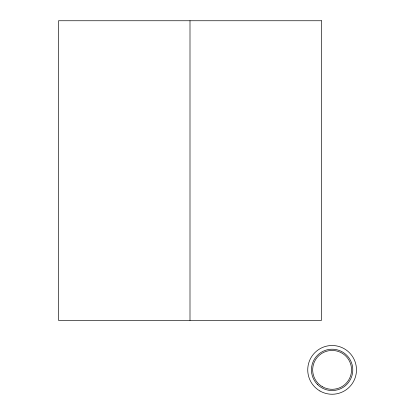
<?xml version="1.0" encoding="UTF-8"?>
<svg xmlns="http://www.w3.org/2000/svg" width="415" height="415" viewBox="0 0 415 415"><rect width="100%" height="100%" fill="white"/><g stroke="black" fill="none" stroke-linecap="round" stroke-linejoin="round"><path stroke-width="0.62" d="M189.997 20.75L189.997 320.375M321.48 20.75L58.515 20.75L58.515 320.375L321.48 320.375L321.48 20.75M317.491 384.492A20.672 20.672 0 0 0 352.076 375.227A20.672 20.672 0 0 0 326.761 349.907A20.672 20.672 0 0 0 317.491 384.492M322.393 386.707A19.438 19.438 0 0 0 351.546 369.874A19.438 19.438 0 0 0 322.393 353.041A19.438 19.438 0 0 0 322.393 386.707M319.924 390.982A24.376 24.376 0 0 0 356.485 369.874A24.376 24.376 0 0 0 319.924 348.766A24.376 24.376 0 0 0 319.924 390.982"/></g></svg>
